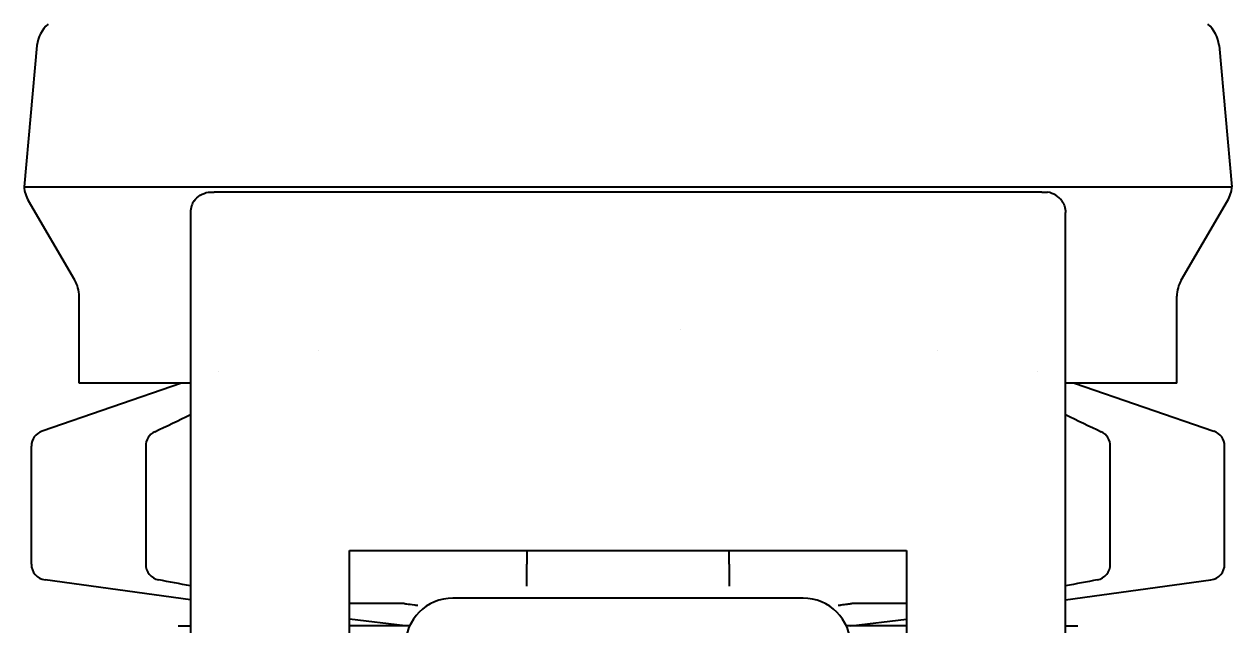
# Model space of a CAD drawing. Header units: millimetres. Extents: x 0 to 51860, y 0 to 5940.
# Drawn here: x 5316.1 to 5392, y 3794.1 to 3831.9 of the extents above; entities that cross this region are included whole.
import ezdxf

# ---------------------------------------------------------------- set-up
doc = ezdxf.new("R2010")
doc.units = ezdxf.units.MM
doc.header["$LTSCALE"] = 10
doc.layers.add('가시적인 것(ISO)', color=3, linetype='Continuous', lineweight=40)

msp = doc.modelspace()

# ---------------------------------------------------------------- linework, layer by layer
at = {"layer": '가시적인 것(ISO)'}
for p, q in [((5316.8713, 3830.5709), (5316.0661, 3821.7145)), ((5391.1641, 3830.5709), (5391.9693, 3821.7145)), ((5316.0661, 3821.7145), (5391.9693, 3821.7145)), ((5327.6417, 3821.3732), (5328.0089, 3821.3732)), ((5328.0092, 3821.3732), (5328.0096, 3821.3732)), ((5380.0258, 3821.3732), (5328.0096, 3821.3732)), ((5380.0258, 3821.3732), (5380.0261, 3821.3732)), ((5380.0264, 3821.3732), (5380.3936, 3821.3732)), ((5319.2453, 3815.8402), (5316.3347, 3820.8297)), ((5388.7901, 3815.8402), (5391.7007, 3820.8297)), ((5319.5177, 3809.3732), (5319.5177, 3814.8325)), ((5388.5177, 3809.3732), (5388.5177, 3814.8325)), ((5357.3365, 3812.7332), (5357.3366, 3812.7332)), ((5328.3053, 3810.1332), (5328.3053, 3810.1332)), ((5379.7301, 3810.1332), (5379.7301, 3810.1332)), ((5325.9542, 3809.3732), (5317.193, 3806.365)), ((5326.5177, 3809.3732), (5319.5177, 3809.3732)), ((5388.5177, 3809.3732), (5381.5177, 3809.3732)), ((5382.0812, 3809.3732), (5390.8424, 3806.365)), ((5326.5177, 3808.6258), (5326.5177, 3776.113)), ((5381.5177, 3776.113), (5381.5177, 3808.6257)), ((5316.5177, 3798.0052), (5316.5177, 3805.4192)), ((5323.704, 3805.4192), (5323.704, 3798.0052)), ((5384.3314, 3798.0052), (5384.3314, 3805.4192)), ((5391.5177, 3798.0052), (5391.5177, 3805.4192)), ((5336.5177, 3762.9912), (5336.5177, 3798.8732)), ((5336.5177, 3798.8732), (5371.5177, 3798.8732)), ((5347.6677, 3798.8732), (5347.6677, 3798.0052)), ((5360.3677, 3798.0052), (5360.3677, 3798.8732)), ((5371.5177, 3798.8732), (5371.5177, 3762.9912)), ((5347.6677, 3796.6144), (5347.6677, 3798.0052)), ((5360.3677, 3798.0052), (5360.3677, 3796.6144)), ((5326.5177, 3795.7598), (5317.3816, 3797.0145)), ((5381.5177, 3795.7598), (5390.6538, 3797.0145)), ((5339.942, 3795.5332), (5336.5177, 3795.5332)), ((5365.0177, 3795.8732), (5343.0177, 3795.8732)), ((5371.5177, 3795.5332), (5368.0934, 3795.5332)), ((5340.0177, 3794.1332), (5336.5177, 3794.5467)), ((5368.0177, 3794.1332), (5371.5177, 3794.5467)), ((5325.7411, 3794.1332), (5325.9751, 3794.1332)), ((5325.9751, 3794.1332), (5326.5177, 3794.1332)), ((5338.5177, 3794.1332), (5336.5177, 3794.1332)), ((5340.2951, 3794.1332), (5338.5177, 3794.1332)), ((5369.5177, 3794.1332), (5367.7403, 3794.1332)), ((5371.5177, 3794.1332), (5369.5177, 3794.1332)), ((5381.5177, 3794.1332), (5382.2943, 3794.1332))]:
    msp.add_line(p, q, dxfattribs=at)
for centre, radius, start, end in [((5318.8631, 3830.3898), 2, 130.081559, 174.805164), ((5389.1723, 3830.3898), 2, 5.194836, 49.918441), ((5318.0623, 3821.8374), 2, 183.52502, 210.256437), ((5389.9731, 3821.8374), 2, 329.743563, 356.47498), ((5317.5177, 3814.8325), 2, 0, 30.256437), ((5390.5177, 3814.8325), 2, 149.743563, 180), ((5344.5177, 3810.2332), 10, 173.029251, 173.030081), ((5363.5177, 3810.2332), 10, 6.965583, 6.967498), ((5317.5177, 3805.4192), 1, 108.949788, 180), ((5324.704, 3805.4192), 1, 115.65644, 180), ((5383.3314, 3805.4192), 1, 0, 64.34356), ((5390.5177, 3805.4192), 1, 0, 71.050212), ((5317.5177, 3798.0052), 1, 180, 262.179974), ((5324.704, 3798.0052), 1, 180, 259.12475), ((5383.3314, 3798.0052), 1, 280.87525, 0), ((5390.5177, 3798.0052), 1, 277.820026, 0), ((5343.0177, 3792.8732), 3, 90, 180), ((5365.0177, 3792.8732), 3, 0, 90)]:
    msp.add_arc(centre, radius, start, end, dxfattribs=at)
for centre, major_axis, start_param, end_param in [((5324.704, 3798.0052), (-0.1887, -0.982), 0.0000063, 0.0001489), ((5383.3314, 3798.0052), (0.1887, -0.982), 6.2830239, 6.2831746)]:
    msp.add_ellipse(centre, major_axis=major_axis, ratio=0.7006703, start_param=start_param, end_param=end_param, dxfattribs=at)
for points, knots in [([(5326.7542, 3820.8297), (5326.8527, 3820.9603), (5326.9794, 3821.0777), (5327.2843, 3821.2669), (5327.456, 3821.335), (5327.6419, 3821.3734)], [0, 0, 0, 0, 0.08069619, 0.08069619, 0.16131554, 0.16131554, 0.16131554, 0.16131554]), ([(5381.2812, 3820.8297), (5381.1827, 3820.9603), (5381.0559, 3821.0777), (5380.751, 3821.2669), (5380.5793, 3821.335), (5380.3933, 3821.3733)], [-0.16261921, -0.16261921, -0.16261921, -0.16261921, -0.08131497, -0.08131497, -0.00009578, -0.00009578, -0.00009578, -0.00009578]), ([(5326.7542, 3820.8297), (5326.6826, 3820.7347), (5326.6237, 3820.6262), (5326.5415, 3820.3825), (5326.5177, 3820.2461), (5326.5177, 3820.0978)], [-0.11761246, -0.11761246, -0.11761246, -0.11761246, -0.05880978, -0.05880978, 0, 0, 0, 0]), ([(5381.2812, 3820.8297), (5381.3528, 3820.7347), (5381.4117, 3820.6262), (5381.4939, 3820.3824), (5381.5177, 3820.2461), (5381.5177, 3820.0978)], [0.00001517, 0.00001517, 0.00001517, 0.00001517, 0.05870851, 0.05870851, 0.11740985, 0.11740985, 0.11740985, 0.11740985]), ([(5326.5177, 3820.0978), (5326.5177, 3819.6889), (5326.5177, 3819.2629), (5326.5177, 3817.8629), (5326.5177, 3816.8412), (5326.5177, 3815.1283), (5326.5177, 3814.4565), (5326.5177, 3813.349), (5326.5177, 3812.9192), (5326.5177, 3811.6206), (5326.5177, 3810.7424), (5326.5177, 3809.4473), (5326.5177, 3809.0374), (5326.5177, 3808.6258)], [11.5923025, 11.5923025, 11.5923025, 11.5923025, 16.1277767, 16.1277767, 26.0870056, 26.0870056, 32.3115237, 32.3115237, 36.2018475, 36.2018475, 43.9824952, 43.9824952, 47.5630996, 47.5630996, 47.5630996, 47.5630996]), ([(5381.5177, 3808.6257), (5381.5177, 3808.769), (5381.5177, 3808.9121), (5381.5177, 3809.7686), (5381.5177, 3810.4771), (5381.5177, 3811.6175), (5381.5177, 3812.0535), (5381.5177, 3813.3521), (5381.5177, 3814.2055), (5381.5177, 3816.3768), (5381.5177, 3817.6699), (5381.5177, 3819.292), (5381.5177, 3819.7029), (5381.5177, 3820.0978)], [6.5126943, 6.5126943, 6.5126943, 6.5126943, 7.7591398, 7.7591398, 13.9836359, 13.9836359, 17.873946, 17.873946, 25.6545661, 25.6545661, 38.1035583, 38.1035583, 42.4834071, 42.4834071, 42.4834071, 42.4834071]), ([(5339.942, 3795.5332), (5339.9443, 3795.5332), (5339.9469, 3795.5331), (5339.9539, 3795.5328), (5339.9585, 3795.5326), (5339.9726, 3795.5315), (5339.9835, 3795.5306), (5340.0268, 3795.5263), (5340.0677, 3795.5214), (5340.2249, 3795.5019), (5340.3995, 3795.4777), (5340.5912, 3795.4503)], [0, 0, 0, 0, 0.00824755, 0.00824755, 0.02147945, 0.02147945, 0.05079963, 0.05079963, 0.14283855, 0.14283855, 0.45481211, 0.45481211, 0.45481211, 0.45481211]), ([(5340.5912, 3795.4503), (5340.6006, 3795.4489), (5340.6102, 3795.4476), (5340.6202, 3795.4463), (5340.6363, 3795.4442), (5340.6532, 3795.4421), (5340.6709, 3795.4402), (5340.6915, 3795.4379), (5340.713, 3795.4358), (5340.7355, 3795.434), (5340.7604, 3795.4319), (5340.7846, 3795.4303), (5340.8101, 3795.4289)], [0, 0, 0, 0, 0.0362496, 0.0362496, 0.0362496, 0.09506997, 0.09506997, 0.09506997, 0.16376111, 0.16376111, 0.16376111, 0.23995511, 0.23995511, 0.23995511, 0.23995511]), ([(5367.2253, 3795.4289), (5367.2312, 3795.4292), (5367.2322, 3795.4293), (5367.2503, 3795.4304), (5367.2698, 3795.4316), (5367.31, 3795.4348), (5367.3262, 3795.4362), (5367.379, 3795.4415), (5367.4133, 3795.4458), (5367.4442, 3795.4503)], [-0.001797659, -0.001797659, -0.001797659, -0.001797659, 0, 0, 0.003649818, 0.003649818, 0.006259337, 0.006259337, 0.012398701, 0.012398701, 0.012398701, 0.012398701]), ([(5367.4443, 3795.4503), (5367.5521, 3795.4657), (5367.6806, 3795.4838), (5367.8636, 3795.5084), (5367.9468, 3795.5192), (5368.0266, 3795.5281), (5368.0453, 3795.53), (5368.0673, 3795.5319), (5368.074, 3795.5324), (5368.0826, 3795.5329), (5368.085, 3795.533), (5368.0895, 3795.5331), (5368.0915, 3795.5332), (5368.0934, 3795.5332)], [0.000003975, 0.000003975, 0.000003975, 0.000003975, 0.041715224, 0.041715224, 0.067274113, 0.067274113, 0.07434208, 0.07434208, 0.076973873, 0.076973873, 0.078037013, 0.078037013, 0.078974907, 0.078974907, 0.078974907, 0.078974907])]:
    msp.add_open_spline(points, degree=3, knots=knots, dxfattribs=at)
for points in [[(5324.271, 3806.3206), (5325.0198, 3806.6803), (5325.7687, 3807.0397), (5326.5177, 3807.3988)], [(5381.5177, 3807.3987), (5382.2667, 3807.0397), (5383.0156, 3806.6803), (5383.7645, 3806.3206)], [(5326.5177, 3796.6388), (5325.8503, 3796.7668), (5325.1829, 3796.8949), (5324.5155, 3797.0232)], [(5383.5156, 3797.0224), (5382.8496, 3796.8944), (5382.1837, 3796.7666), (5381.5177, 3796.6388)]]:
    msp.add_open_spline(points, degree=3, dxfattribs=at)

doc.saveas('drawing.dxf')
